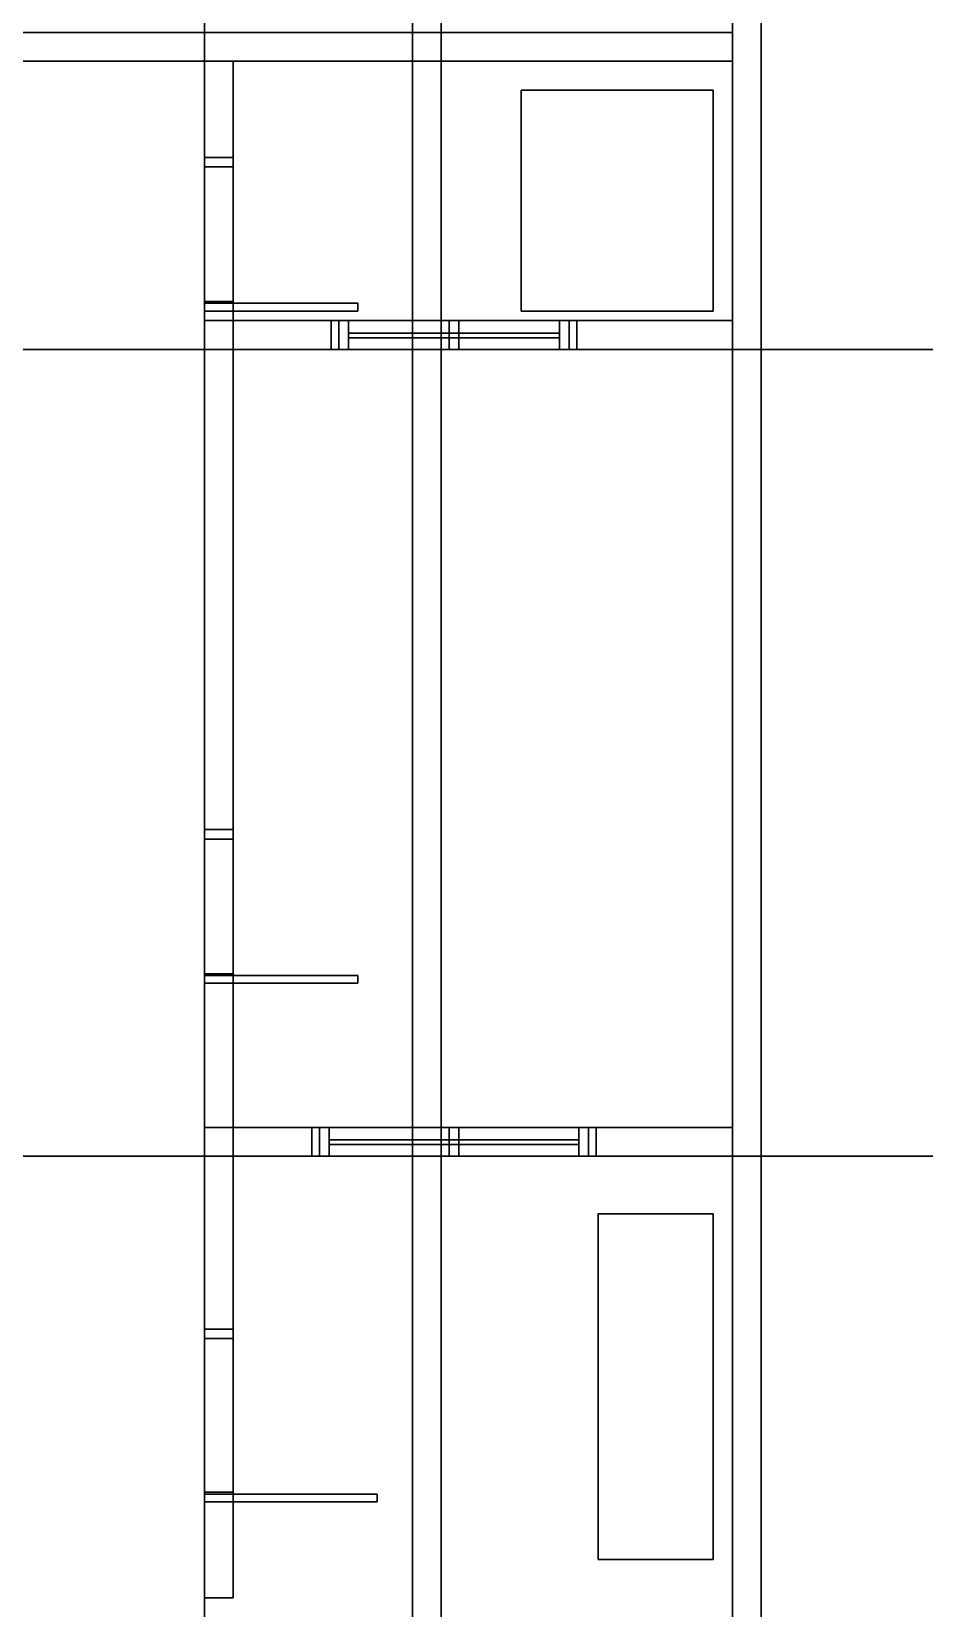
# Model space of a CAD drawing. Header units: metres. Extents: x 0 to 20, y 0 to 50.
# Drawn here: x 5.35 to 10, y 15.95 to 24.16 of the extents above; entities that cross this region are included whole.
import ezdxf

# ---------------------------------------------------------------- set-up
doc = ezdxf.new("R2010")
doc.units = ezdxf.units.M
doc.layers.add('MODELO_3D', color=7, linetype='Continuous')

msp = doc.modelspace()

# ---------------------------------------------------------------- linework, layer by layer
at = {"layer": 'MODELO_3D'}
for points in [[(0, 50, -0.25), (20, 50, -0.25), (20, 0, -0.25), (0, 0, -0.25)], [(20, 50, -0.05), (0, 50, -0.05), (0, 0, -0.05), (20, 0, -0.05)], [(2, 42, -0.15), (18, 42, -0.15), (18, 12, -0.15), (2, 12, -0.15)], [(18, 42), (2, 42), (2, 12), (18, 12)], [(2, 37, 4), (18, 37, 4), (18, 12, 4), (2, 12, 4)], [(18, 37, 4.2), (2, 37, 4.2), (2, 12, 4.2), (18, 12, 4.2)], [(7.333333, 12), (7.333333, 12, 4), (7.333333, 36, 4), (7.333333, 36)], [(7.333333, 36), (7.483333, 36), (7.483333, 12), (7.333333, 12)], [(7.483333, 36, 4), (7.333333, 36, 4), (7.333333, 12, 4), (7.483333, 12, 4)], [(7.483333, 36), (7.483333, 36, 4), (7.483333, 12, 4), (7.483333, 12)], [(2, 30.299999, 7.05), (6.25, 30.299999, 7.05), (6.25, 22.5, 7.05), (2, 22.5, 7.05)], [(6.25, 30.299999, 7.2), (2, 30.299999, 7.2), (2, 22.5, 7.2), (6.25, 22.5, 7.2)], [(6.25, 30.299999, 7.05), (6.25, 30.299999, 7.2), (6.25, 22.5, 7.2), (6.25, 22.5, 7.05)], [(6.25, 22.5, 7.05), (6.25, 22.5, 7.2), (6.25, 30.299999, 7.2), (6.25, 30.299999, 7.05)], [(6.25, 30.299999, 7.05), (9, 30.299999, 7.05), (9, 22.5, 7.05), (6.25, 22.5, 7.05)], [(9, 30.299999, 7.2), (6.25, 30.299999, 7.2), (6.25, 22.5, 7.2), (9, 22.5, 7.2)], [(9, 30.299999, 7.05), (9, 30.299999, 7.2), (9, 22.5, 7.2), (9, 22.5, 7.05)], [(9, 22.5, 7.05), (9, 22.5, 7.2), (9, 30.299999, 7.2), (9, 30.299999, 7.05)], [(9, 30.299999, 7.05), (11, 30.299999, 7.05), (11, 22.5, 7.05), (9, 22.5, 7.05)], [(11, 30.299999, 7.2), (9, 30.299999, 7.2), (9, 22.5, 7.2), (11, 22.5, 7.2)], [(9, 13.900001, 4.2), (9, 13.900001, 7.05), (9, 25, 7.05), (9, 25, 4.2)], [(9, 25, 4.2), (9.15, 25, 4.2), (9.15, 13.900001, 4.2), (9, 13.900001, 4.2)], [(9.15, 25, 7.05), (9, 25, 7.05), (9, 13.900001, 7.05), (9.15, 13.900001, 7.05)], [(9.15, 25, 4.2), (9.15, 25, 7.05), (9.15, 13.900001, 7.05), (9.15, 13.900001, 4.2)], [(2, 24.150002, 4.2), (2, 24.150002, 7.05), (9, 24.150002, 7.05), (9, 24.150002, 4.2)], [(2, 24.150002, 4.2), (9, 24.150002, 4.2), (9, 24, 4.2), (2, 24, 4.2)], [(9, 24.150002, 7.05), (2, 24.150002, 7.05), (2, 24, 7.05), (9, 24, 7.05)], [(9, 24.150002, 4.2), (9, 24.150002, 7.05), (9, 24, 7.05), (9, 24, 4.2)], [(9, 24, 4.2), (9, 24, 7.05), (2, 24, 7.05), (2, 24, 4.2)], [(6.25, 23.5, 4.2), (6.25, 23.5, 7.05), (6.25, 24, 7.05), (6.25, 24, 4.2)], [(6.25, 24, 4.2), (6.25, 24, 7.05), (6.4, 24, 7.05), (6.4, 24, 4.2)], [(6.25, 24, 4.2), (6.4, 24, 4.2), (6.4, 23.5, 4.2), (6.25, 23.5, 4.2)], [(6.4, 24, 7.05), (6.25, 24, 7.05), (6.25, 23.5, 7.05), (6.4, 23.5, 7.05)], [(6.4, 24, 4.2), (6.4, 24, 7.05), (6.4, 23.5, 7.05), (6.4, 23.5, 4.2)], [(7.9, 22.699999, 4.2), (7.9, 22.699999, 4.26), (7.9, 23.85, 4.26), (7.9, 23.85, 4.2)], [(7.9, 23.85, 4.2), (7.9, 23.85, 4.26), (8.9, 23.85, 4.26), (8.9, 23.85, 4.2)], [(7.9, 23.85, 4.2), (8.9, 23.85, 4.2), (8.9, 22.699999, 4.2), (7.9, 22.699999, 4.2)], [(8.9, 23.85, 4.26), (7.9, 23.85, 4.26), (7.9, 22.699999, 4.26), (8.9, 22.699999, 4.26)], [(8.9, 23.85, 4.2), (8.9, 23.85, 4.26), (8.9, 22.699999, 4.26), (8.9, 22.699999, 4.2)], [(6.25, 22.700001, 6.3), (6.25, 22.700001, 7.05), (6.25, 23.5, 7.05), (6.25, 23.5, 6.3)], [(6.25, 23.5, 6.3), (6.25, 23.5, 7.05), (6.4, 23.5, 7.05), (6.4, 23.5, 6.3)], [(6.25, 23.5, 6.3), (6.4, 23.5, 6.3), (6.4, 22.700001, 6.3), (6.25, 22.700001, 6.3)], [(6.4, 23.5, 7.05), (6.25, 23.5, 7.05), (6.25, 22.700001, 7.05), (6.4, 22.700001, 7.05)], [(6.25, 23.450001, 4.2), (6.25, 23.450001, 6.3), (6.25, 23.5, 6.3), (6.25, 23.5, 4.2)], [(6.25, 23.5, 4.2), (6.25, 23.5, 6.3), (6.4, 23.5, 6.3), (6.4, 23.5, 4.2)], [(6.25, 23.5, 4.2), (6.4, 23.5, 4.2), (6.4, 23.450001, 4.2), (6.25, 23.450001, 4.2)], [(6.4, 23.5, 6.3), (6.25, 23.5, 6.3), (6.25, 23.450001, 6.3), (6.4, 23.450001, 6.3)], [(6.25, 22.700001, 4.2), (6.25, 22.700001, 4.25), (6.25, 23.5, 4.25), (6.25, 23.5, 4.2)], [(6.25, 23.5, 4.2), (6.25, 23.5, 4.25), (6.4, 23.5, 4.25), (6.4, 23.5, 4.2)], [(6.25, 23.5, 4.2), (6.4, 23.5, 4.2), (6.4, 22.700001, 4.2), (6.25, 22.700001, 4.2)], [(6.4, 23.5, 4.25), (6.25, 23.5, 4.25), (6.25, 22.700001, 4.25), (6.4, 22.700001, 4.25)], [(6.25, 22.700001, 6.25), (6.25, 22.700001, 6.3), (6.25, 23.5, 6.3), (6.25, 23.5, 6.25)], [(6.25, 23.5, 6.25), (6.25, 23.5, 6.3), (6.4, 23.5, 6.3), (6.4, 23.5, 6.25)], [(6.25, 23.5, 6.25), (6.4, 23.5, 6.25), (6.4, 22.700001, 6.25), (6.25, 22.700001, 6.25)], [(6.4, 23.5, 6.3), (6.25, 23.5, 6.3), (6.25, 22.700001, 6.3), (6.4, 22.700001, 6.3)], [(6.4, 23.5, 4.2), (6.4, 23.5, 7.05), (6.25, 23.5, 7.05), (6.25, 23.5, 4.2)], [(6.4, 23.5, 6.3), (6.4, 23.5, 7.05), (6.4, 22.700001, 7.05), (6.4, 22.700001, 6.3)], [(6.4, 23.5, 4.2), (6.4, 23.5, 6.3), (6.4, 23.450001, 6.3), (6.4, 23.450001, 4.2)], [(6.4, 23.5, 4.2), (6.4, 23.5, 4.25), (6.4, 22.700001, 4.25), (6.4, 22.700001, 4.2)], [(6.4, 23.5, 6.25), (6.4, 23.5, 6.3), (6.4, 22.700001, 6.3), (6.4, 22.700001, 6.25)], [(6.4, 23.450001, 4.2), (6.4, 23.450001, 6.3), (6.25, 23.450001, 6.3), (6.25, 23.450001, 4.2)], [(6.25, 22.700001, 4.2), (6.25, 22.700001, 6.3), (6.25, 22.75, 6.3), (6.25, 22.75, 4.2)], [(6.25, 22.75, 4.2), (6.25, 22.75, 6.3), (6.4, 22.75, 6.3), (6.4, 22.75, 4.2)], [(6.25, 22.75, 4.2), (6.4, 22.75, 4.2), (6.4, 22.700001, 4.2), (6.25, 22.700001, 4.2)], [(6.4, 22.75, 6.3), (6.25, 22.75, 6.3), (6.25, 22.700001, 6.3), (6.4, 22.700001, 6.3)], [(6.4, 22.75, 4.2), (6.4, 22.75, 6.3), (6.4, 22.700001, 6.3), (6.4, 22.700001, 4.2)], [(6.25, 22.699999, 4.2), (6.25, 22.699999, 6.26), (6.25, 22.74, 6.26), (6.25, 22.74, 4.2)], [(6.25, 22.74, 4.2), (6.25, 22.74, 6.26), (7.05, 22.74, 6.26), (7.05, 22.74, 4.2)], [(6.25, 22.74, 4.2), (7.05, 22.74, 4.2), (7.05, 22.699999, 4.2), (6.25, 22.699999, 4.2)], [(7.05, 22.74, 6.26), (6.25, 22.74, 6.26), (6.25, 22.699999, 6.26), (7.05, 22.699999, 6.26)], [(6.25, 20, 4.2), (6.25, 20, 7.05), (6.25, 22.700001, 7.05), (6.25, 22.700001, 4.2)], [(6.25, 22.700001, 4.2), (6.25, 22.700001, 7.05), (6.4, 22.700001, 7.05), (6.4, 22.700001, 4.2)], [(6.25, 22.700001, 4.2), (6.4, 22.700001, 4.2), (6.4, 20, 4.2), (6.25, 20, 4.2)], [(6.4, 22.700001, 7.05), (6.25, 22.700001, 7.05), (6.25, 20, 7.05), (6.4, 20, 7.05)], [(6.4, 22.700001, 6.3), (6.4, 22.700001, 7.05), (6.25, 22.700001, 7.05), (6.25, 22.700001, 6.3)], [(6.4, 22.700001, 4.2), (6.4, 22.700001, 6.3), (6.25, 22.700001, 6.3), (6.25, 22.700001, 4.2)], [(6.4, 22.700001, 4.2), (6.4, 22.700001, 4.25), (6.25, 22.700001, 4.25), (6.25, 22.700001, 4.2)], [(6.4, 22.700001, 6.25), (6.4, 22.700001, 6.3), (6.25, 22.700001, 6.3), (6.25, 22.700001, 6.25)], [(7.05, 22.699999, 4.2), (7.05, 22.699999, 6.26), (6.25, 22.699999, 6.26), (6.25, 22.699999, 4.2)], [(6.4, 22.700001, 4.2), (6.4, 22.700001, 7.05), (6.4, 20, 7.05), (6.4, 20, 4.2)], [(7.05, 22.74, 4.2), (7.05, 22.74, 6.26), (7.05, 22.699999, 6.26), (7.05, 22.699999, 4.2)], [(8.9, 22.699999, 4.2), (8.9, 22.699999, 4.26), (7.9, 22.699999, 4.26), (7.9, 22.699999, 4.2)], [(6.25, 22.5, 4.2), (6.25, 22.5, 7.05), (6.25, 22.650002, 7.05), (6.25, 22.650002, 4.2)], [(6.25, 22.650002, 4.2), (6.25, 22.650002, 7.05), (6.95, 22.650002, 7.05), (6.95, 22.650002, 4.2)], [(6.25, 22.650002, 4.2), (6.95, 22.650002, 4.2), (6.95, 22.5, 4.2), (6.25, 22.5, 4.2)], [(6.95, 22.650002, 7.05), (6.25, 22.650002, 7.05), (6.25, 22.5, 7.05), (6.95, 22.5, 7.05)], [(6.91, 22.5, 5.665), (6.91, 22.5, 5.7), (6.91, 22.650002, 5.7), (6.91, 22.650002, 5.665)], [(6.91, 22.650002, 5.665), (6.91, 22.650002, 5.7), (8.190001, 22.650002, 5.7), (8.190001, 22.650002, 5.665)], [(6.91, 22.650002, 5.665), (8.190001, 22.650002, 5.665), (8.190001, 22.5, 5.665), (6.91, 22.5, 5.665)], [(8.190001, 22.650002, 5.7), (6.91, 22.650002, 5.7), (6.91, 22.5, 5.7), (8.190001, 22.5, 5.7)], [(6.95, 22.650002, 4.2), (6.95, 22.650002, 7.05), (6.95, 22.5, 7.05), (6.95, 22.5, 4.2)], [(6.95, 22.5, 4.2), (6.95, 22.5, 5.7), (6.95, 22.650002, 5.7), (6.95, 22.650002, 4.2)], [(6.95, 22.650002, 4.2), (6.95, 22.650002, 5.7), (8.150001, 22.650002, 5.7), (8.150001, 22.650002, 4.2)], [(6.95, 22.650002, 4.2), (8.150001, 22.650002, 4.2), (8.150001, 22.5, 4.2), (6.95, 22.5, 4.2)], [(8.150001, 22.650002, 5.7), (6.95, 22.650002, 5.7), (6.95, 22.5, 5.7), (8.150001, 22.5, 5.7)], [(6.95, 22.5, 6.5), (6.95, 22.5, 7.05), (6.95, 22.650002, 7.05), (6.95, 22.650002, 6.5)], [(6.95, 22.650002, 6.5), (6.95, 22.650002, 7.05), (8.150001, 22.650002, 7.05), (8.150001, 22.650002, 6.5)], [(6.95, 22.650002, 6.5), (8.150001, 22.650002, 6.5), (8.150001, 22.5, 6.5), (6.95, 22.5, 6.5)], [(8.150001, 22.650002, 7.05), (6.95, 22.650002, 7.05), (6.95, 22.5, 7.05), (8.150001, 22.5, 7.05)], [(6.95, 22.5, 5.7), (6.95, 22.5, 6.5), (6.95, 22.650002, 6.5), (6.95, 22.650002, 5.7)], [(6.95, 22.650002, 5.7), (6.95, 22.650002, 6.5), (7, 22.650002, 6.5), (7, 22.650002, 5.7)], [(6.95, 22.650002, 5.7), (7, 22.650002, 5.7), (7, 22.5, 5.7), (6.95, 22.5, 5.7)], [(7, 22.650002, 6.5), (6.95, 22.650002, 6.5), (6.95, 22.5, 6.5), (7, 22.5, 6.5)], [(6.95, 22.5, 5.7), (6.95, 22.5, 5.75), (6.95, 22.650002, 5.75), (6.95, 22.650002, 5.7)], [(6.95, 22.650002, 5.7), (6.95, 22.650002, 5.75), (8.150001, 22.650002, 5.75), (8.150001, 22.650002, 5.7)], [(6.95, 22.650002, 5.7), (8.150001, 22.650002, 5.7), (8.150001, 22.5, 5.7), (6.95, 22.5, 5.7)], [(8.150001, 22.650002, 5.75), (6.95, 22.650002, 5.75), (6.95, 22.5, 5.75), (8.150001, 22.5, 5.75)], [(6.95, 22.5, 6.45), (6.95, 22.5, 6.5), (6.95, 22.650002, 6.5), (6.95, 22.650002, 6.45)], [(6.95, 22.650002, 6.45), (6.95, 22.650002, 6.5), (8.150001, 22.650002, 6.5), (8.150001, 22.650002, 6.45)], [(6.95, 22.650002, 6.45), (8.150001, 22.650002, 6.45), (8.150001, 22.5, 6.45), (6.95, 22.5, 6.45)], [(8.150001, 22.650002, 6.5), (6.95, 22.650002, 6.5), (6.95, 22.5, 6.5), (8.150001, 22.5, 6.5)], [(7, 22.650002, 5.7), (7, 22.650002, 6.5), (7, 22.5, 6.5), (7, 22.5, 5.7)], [(7, 22.559999, 5.75), (7, 22.559999, 6.45), (7, 22.585001, 6.45), (7, 22.585001, 5.75)], [(7, 22.585001, 5.75), (7, 22.585001, 6.45), (8.1, 22.585001, 6.45), (8.1, 22.585001, 5.75)], [(7, 22.585001, 5.75), (8.1, 22.585001, 5.75), (8.1, 22.559999, 5.75), (7, 22.559999, 5.75)], [(8.1, 22.585001, 6.45), (7, 22.585001, 6.45), (7, 22.559999, 6.45), (8.1, 22.559999, 6.45)], [(7.525, 22.5, 5.7), (7.525, 22.5, 6.5), (7.525, 22.650002, 6.5), (7.525, 22.650002, 5.7)], [(7.525, 22.650002, 5.7), (7.525, 22.650002, 6.5), (7.575, 22.650002, 6.5), (7.575, 22.650002, 5.7)], [(7.525, 22.650002, 5.7), (7.575, 22.650002, 5.7), (7.575, 22.5, 5.7), (7.525, 22.5, 5.7)], [(7.575, 22.650002, 6.5), (7.525, 22.650002, 6.5), (7.525, 22.5, 6.5), (7.575, 22.5, 6.5)], [(7.575, 22.650002, 5.7), (7.575, 22.650002, 6.5), (7.575, 22.5, 6.5), (7.575, 22.5, 5.7)], [(8.1, 22.5, 5.7), (8.1, 22.5, 6.5), (8.1, 22.650002, 6.5), (8.1, 22.650002, 5.7)], [(8.1, 22.650002, 5.7), (8.1, 22.650002, 6.5), (8.15, 22.650002, 6.5), (8.15, 22.650002, 5.7)], [(8.1, 22.650002, 5.7), (8.15, 22.650002, 5.7), (8.15, 22.5, 5.7), (8.1, 22.5, 5.7)], [(8.15, 22.650002, 6.5), (8.1, 22.650002, 6.5), (8.1, 22.5, 6.5), (8.15, 22.5, 6.5)], [(8.1, 22.585001, 5.75), (8.1, 22.585001, 6.45), (8.1, 22.559999, 6.45), (8.1, 22.559999, 5.75)], [(8.15, 22.650002, 5.7), (8.15, 22.650002, 6.5), (8.15, 22.5, 6.5), (8.15, 22.5, 5.7)], [(8.15, 22.5, 4.2), (8.15, 22.5, 7.05), (8.15, 22.650002, 7.05), (8.15, 22.650002, 4.2)], [(8.15, 22.650002, 4.2), (8.15, 22.650002, 7.05), (9, 22.650002, 7.05), (9, 22.650002, 4.2)], [(8.15, 22.650002, 4.2), (9, 22.650002, 4.2), (9, 22.5, 4.2), (8.15, 22.5, 4.2)], [(9, 22.650002, 7.05), (8.15, 22.650002, 7.05), (8.15, 22.5, 7.05), (9, 22.5, 7.05)], [(8.150001, 22.650002, 4.2), (8.150001, 22.650002, 5.7), (8.150001, 22.5, 5.7), (8.150001, 22.5, 4.2)], [(8.150001, 22.650002, 6.5), (8.150001, 22.650002, 7.05), (8.150001, 22.5, 7.05), (8.150001, 22.5, 6.5)], [(8.150001, 22.650002, 5.7), (8.150001, 22.650002, 5.75), (8.150001, 22.5, 5.75), (8.150001, 22.5, 5.7)], [(8.150001, 22.650002, 6.45), (8.150001, 22.650002, 6.5), (8.150001, 22.5, 6.5), (8.150001, 22.5, 6.45)], [(8.190001, 22.650002, 5.665), (8.190001, 22.650002, 5.7), (8.190001, 22.5, 5.7), (8.190001, 22.5, 5.665)], [(9, 22.650002, 4.2), (9, 22.650002, 7.05), (9, 22.5, 7.05), (9, 22.5, 4.2)], [(2, 22.5, 7.05), (2, 22.5, 7.2), (6.25, 22.5, 7.2), (6.25, 22.5, 7.05)], [(2, 22.5, 7.05), (6.25, 22.5, 7.05), (6.25, 18.299999, 7.05), (2, 18.299999, 7.05)], [(6.25, 22.5, 7.2), (2, 22.5, 7.2), (2, 18.299999, 7.2), (6.25, 18.299999, 7.2)], [(6.25, 22.5, 7.05), (6.25, 22.5, 7.2), (2, 22.5, 7.2), (2, 22.5, 7.05)], [(6.95, 22.5, 4.2), (6.95, 22.5, 7.05), (6.25, 22.5, 7.05), (6.25, 22.5, 4.2)], [(6.25, 18.299999, 4.2), (6.25, 18.299999, 4.225), (6.25, 22.5, 4.225), (6.25, 22.5, 4.2)], [(6.25, 22.5, 4.2), (6.25, 22.5, 4.225), (9, 22.5, 4.225), (9, 22.5, 4.2)], [(6.25, 22.5, 4.2), (9, 22.5, 4.2), (9, 18.299999, 4.2), (6.25, 18.299999, 4.2)], [(9, 22.5, 4.225), (6.25, 22.5, 4.225), (6.25, 18.299999, 4.225), (9, 18.299999, 4.225)], [(6.25, 22.5, 7.05), (6.25, 22.5, 7.2), (6.25, 18.299999, 7.2), (6.25, 18.299999, 7.05)], [(9, 22.5, 7.05), (9, 22.5, 7.2), (6.25, 22.5, 7.2), (6.25, 22.5, 7.05)], [(8.190001, 22.5, 5.665), (8.190001, 22.5, 5.7), (6.91, 22.5, 5.7), (6.91, 22.5, 5.665)], [(8.150001, 22.5, 4.2), (8.150001, 22.5, 5.7), (6.95, 22.5, 5.7), (6.95, 22.5, 4.2)], [(8.150001, 22.5, 6.5), (8.150001, 22.5, 7.05), (6.95, 22.5, 7.05), (6.95, 22.5, 6.5)], [(7, 22.5, 5.7), (7, 22.5, 6.5), (6.95, 22.5, 6.5), (6.95, 22.5, 5.7)], [(8.150001, 22.5, 5.7), (8.150001, 22.5, 5.75), (6.95, 22.5, 5.75), (6.95, 22.5, 5.7)], [(8.150001, 22.5, 6.45), (8.150001, 22.5, 6.5), (6.95, 22.5, 6.5), (6.95, 22.5, 6.45)], [(8.1, 22.559999, 5.75), (8.1, 22.559999, 6.45), (7, 22.559999, 6.45), (7, 22.559999, 5.75)], [(7.575, 22.5, 5.7), (7.575, 22.5, 6.5), (7.525, 22.5, 6.5), (7.525, 22.5, 5.7)], [(8.15, 22.5, 5.7), (8.15, 22.5, 6.5), (8.1, 22.5, 6.5), (8.1, 22.5, 5.7)], [(9, 22.5, 4.2), (9, 22.5, 7.05), (8.15, 22.5, 7.05), (8.15, 22.5, 4.2)], [(9, 22.5, 4.2), (9, 22.5, 4.225), (9, 18.299999, 4.225), (9, 18.299999, 4.2)], [(9, 18.299999, 7.05), (9, 18.299999, 7.2), (9, 22.5, 7.2), (9, 22.5, 7.05)], [(9, 22.5, 7.05), (9, 22.5, 7.2), (11, 22.5, 7.2), (11, 22.5, 7.05)], [(9, 22.5, 7.05), (11, 22.5, 7.05), (11, 18.299999, 7.05), (9, 18.299999, 7.05)], [(11, 22.5, 7.2), (9, 22.5, 7.2), (9, 18.299999, 7.2), (11, 18.299999, 7.2)], [(11, 22.5, 7.05), (11, 22.5, 7.2), (9, 22.5, 7.2), (9, 22.5, 7.05)], [(6.25, 19.200001, 6.3), (6.25, 19.200001, 7.05), (6.25, 20, 7.05), (6.25, 20, 6.3)], [(6.25, 20, 6.3), (6.25, 20, 7.05), (6.4, 20, 7.05), (6.4, 20, 6.3)], [(6.25, 20, 6.3), (6.4, 20, 6.3), (6.4, 19.200001, 6.3), (6.25, 19.200001, 6.3)], [(6.4, 20, 7.05), (6.25, 20, 7.05), (6.25, 19.200001, 7.05), (6.4, 19.200001, 7.05)], [(6.25, 19.950001, 4.2), (6.25, 19.950001, 6.3), (6.25, 20, 6.3), (6.25, 20, 4.2)], [(6.25, 20, 4.2), (6.25, 20, 6.3), (6.4, 20, 6.3), (6.4, 20, 4.2)], [(6.25, 20, 4.2), (6.4, 20, 4.2), (6.4, 19.950001, 4.2), (6.25, 19.950001, 4.2)], [(6.4, 20, 6.3), (6.25, 20, 6.3), (6.25, 19.950001, 6.3), (6.4, 19.950001, 6.3)], [(6.25, 19.200001, 4.2), (6.25, 19.200001, 4.25), (6.25, 20, 4.25), (6.25, 20, 4.2)], [(6.25, 20, 4.2), (6.25, 20, 4.25), (6.4, 20, 4.25), (6.4, 20, 4.2)], [(6.25, 20, 4.2), (6.4, 20, 4.2), (6.4, 19.200001, 4.2), (6.25, 19.200001, 4.2)], [(6.4, 20, 4.25), (6.25, 20, 4.25), (6.25, 19.200001, 4.25), (6.4, 19.200001, 4.25)], [(6.25, 19.200001, 6.25), (6.25, 19.200001, 6.3), (6.25, 20, 6.3), (6.25, 20, 6.25)], [(6.25, 20, 6.25), (6.25, 20, 6.3), (6.4, 20, 6.3), (6.4, 20, 6.25)], [(6.25, 20, 6.25), (6.4, 20, 6.25), (6.4, 19.200001, 6.25), (6.25, 19.200001, 6.25)], [(6.4, 20, 6.3), (6.25, 20, 6.3), (6.25, 19.200001, 6.3), (6.4, 19.200001, 6.3)], [(6.4, 20, 4.2), (6.4, 20, 7.05), (6.25, 20, 7.05), (6.25, 20, 4.2)], [(6.4, 19.950001, 4.2), (6.4, 19.950001, 6.3), (6.25, 19.950001, 6.3), (6.25, 19.950001, 4.2)], [(6.4, 20, 6.3), (6.4, 20, 7.05), (6.4, 19.200001, 7.05), (6.4, 19.200001, 6.3)], [(6.4, 20, 4.2), (6.4, 20, 6.3), (6.4, 19.950001, 6.3), (6.4, 19.950001, 4.2)], [(6.4, 20, 4.2), (6.4, 20, 4.25), (6.4, 19.200001, 4.25), (6.4, 19.200001, 4.2)], [(6.4, 20, 6.25), (6.4, 20, 6.3), (6.4, 19.200001, 6.3), (6.4, 19.200001, 6.25)], [(6.25, 19.200001, 4.2), (6.25, 19.200001, 6.3), (6.25, 19.25, 6.3), (6.25, 19.25, 4.2)], [(6.25, 19.25, 4.2), (6.25, 19.25, 6.3), (6.4, 19.25, 6.3), (6.4, 19.25, 4.2)], [(6.25, 19.25, 4.2), (6.4, 19.25, 4.2), (6.4, 19.200001, 4.2), (6.25, 19.200001, 4.2)], [(6.4, 19.25, 6.3), (6.25, 19.25, 6.3), (6.25, 19.200001, 6.3), (6.4, 19.200001, 6.3)], [(6.25, 19.199999, 4.2), (6.25, 19.199999, 6.26), (6.25, 19.24, 6.26), (6.25, 19.24, 4.2)], [(6.25, 19.24, 4.2), (6.25, 19.24, 6.26), (7.05, 19.24, 6.26), (7.05, 19.24, 4.2)], [(6.25, 19.24, 4.2), (7.05, 19.24, 4.2), (7.05, 19.199999, 4.2), (6.25, 19.199999, 4.2)], [(7.05, 19.24, 6.26), (6.25, 19.24, 6.26), (6.25, 19.199999, 6.26), (7.05, 19.199999, 6.26)], [(6.4, 19.25, 4.2), (6.4, 19.25, 6.3), (6.4, 19.200001, 6.3), (6.4, 19.200001, 4.2)], [(7.05, 19.24, 4.2), (7.05, 19.24, 6.26), (7.05, 19.199999, 6.26), (7.05, 19.199999, 4.2)], [(6.4, 19.200001, 6.3), (6.4, 19.200001, 7.05), (6.25, 19.200001, 7.05), (6.25, 19.200001, 6.3)], [(6.4, 19.200001, 4.2), (6.4, 19.200001, 6.3), (6.25, 19.200001, 6.3), (6.25, 19.200001, 4.2)], [(6.4, 19.200001, 4.2), (6.4, 19.200001, 4.25), (6.25, 19.200001, 4.25), (6.25, 19.200001, 4.2)], [(6.4, 19.200001, 6.25), (6.4, 19.200001, 6.3), (6.25, 19.200001, 6.3), (6.25, 19.200001, 6.25)], [(6.25, 17.4, 4.2), (6.25, 17.4, 7.05), (6.25, 19.199999, 7.05), (6.25, 19.199999, 4.2)], [(6.25, 19.199999, 4.2), (6.25, 19.199999, 7.05), (6.4, 19.199999, 7.05), (6.4, 19.199999, 4.2)], [(6.25, 19.199999, 4.2), (6.4, 19.199999, 4.2), (6.4, 17.4, 4.2), (6.25, 17.4, 4.2)], [(6.4, 19.199999, 7.05), (6.25, 19.199999, 7.05), (6.25, 17.4, 7.05), (6.4, 17.4, 7.05)], [(7.05, 19.199999, 4.2), (7.05, 19.199999, 6.26), (6.25, 19.199999, 6.26), (6.25, 19.199999, 4.2)], [(6.4, 19.199999, 4.2), (6.4, 19.199999, 7.05), (6.4, 17.4, 7.05), (6.4, 17.4, 4.2)], [(6.25, 18.299999, 4.2), (6.25, 18.299999, 7.05), (6.25, 18.450001, 7.05), (6.25, 18.450001, 4.2)], [(6.25, 18.450001, 4.2), (6.25, 18.450001, 7.05), (6.85, 18.450001, 7.05), (6.85, 18.450001, 4.2)], [(6.25, 18.450001, 4.2), (6.85, 18.450001, 4.2), (6.85, 18.299999, 4.2), (6.25, 18.299999, 4.2)], [(6.85, 18.450001, 7.05), (6.25, 18.450001, 7.05), (6.25, 18.299999, 7.05), (6.85, 18.299999, 7.05)], [(6.81, 18.299999, 5.265), (6.81, 18.299999, 5.3), (6.81, 18.450001, 5.3), (6.81, 18.450001, 5.265)], [(6.81, 18.450001, 5.265), (6.81, 18.450001, 5.3), (8.29, 18.450001, 5.3), (8.29, 18.450001, 5.265)], [(6.81, 18.450001, 5.265), (8.29, 18.450001, 5.265), (8.29, 18.299999, 5.265), (6.81, 18.299999, 5.265)], [(8.29, 18.450001, 5.3), (6.81, 18.450001, 5.3), (6.81, 18.299999, 5.3), (8.29, 18.299999, 5.3)], [(6.85, 18.450001, 4.2), (6.85, 18.450001, 7.05), (6.85, 18.299999, 7.05), (6.85, 18.299999, 4.2)], [(6.85, 18.299999, 4.2), (6.85, 18.299999, 5.3), (6.85, 18.450001, 5.3), (6.85, 18.450001, 4.2)], [(6.85, 18.450001, 4.2), (6.85, 18.450001, 5.3), (8.25, 18.450001, 5.3), (8.25, 18.450001, 4.2)], [(6.85, 18.450001, 4.2), (8.25, 18.450001, 4.2), (8.25, 18.299999, 4.2), (6.85, 18.299999, 4.2)], [(8.25, 18.450001, 5.3), (6.85, 18.450001, 5.3), (6.85, 18.299999, 5.3), (8.25, 18.299999, 5.3)], [(6.85, 18.299999, 6.7), (6.85, 18.299999, 7.05), (6.85, 18.450001, 7.05), (6.85, 18.450001, 6.7)], [(6.85, 18.450001, 6.7), (6.85, 18.450001, 7.05), (8.25, 18.450001, 7.05), (8.25, 18.450001, 6.7)], [(6.85, 18.450001, 6.7), (8.25, 18.450001, 6.7), (8.25, 18.299999, 6.7), (6.85, 18.299999, 6.7)], [(8.25, 18.450001, 7.05), (6.85, 18.450001, 7.05), (6.85, 18.299999, 7.05), (8.25, 18.299999, 7.05)], [(6.85, 18.299999, 5.3), (6.85, 18.299999, 6.7), (6.85, 18.450001, 6.7), (6.85, 18.450001, 5.3)], [(6.85, 18.450001, 5.3), (6.85, 18.450001, 6.7), (6.9, 18.450001, 6.7), (6.9, 18.450001, 5.3)], [(6.85, 18.450001, 5.3), (6.9, 18.450001, 5.3), (6.9, 18.299999, 5.3), (6.85, 18.299999, 5.3)], [(6.9, 18.450001, 6.7), (6.85, 18.450001, 6.7), (6.85, 18.299999, 6.7), (6.9, 18.299999, 6.7)], [(6.85, 18.299999, 5.3), (6.85, 18.299999, 5.35), (6.85, 18.450001, 5.35), (6.85, 18.450001, 5.3)], [(6.85, 18.450001, 5.3), (6.85, 18.450001, 5.35), (8.25, 18.450001, 5.35), (8.25, 18.450001, 5.3)], [(6.85, 18.450001, 5.3), (8.25, 18.450001, 5.3), (8.25, 18.299999, 5.3), (6.85, 18.299999, 5.3)], [(8.25, 18.450001, 5.35), (6.85, 18.450001, 5.35), (6.85, 18.299999, 5.35), (8.25, 18.299999, 5.35)], [(6.85, 18.299999, 6.65), (6.85, 18.299999, 6.7), (6.85, 18.450001, 6.7), (6.85, 18.450001, 6.65)], [(6.85, 18.450001, 6.65), (6.85, 18.450001, 6.7), (8.25, 18.450001, 6.7), (8.25, 18.450001, 6.65)], [(6.85, 18.450001, 6.65), (8.25, 18.450001, 6.65), (8.25, 18.299999, 6.65), (6.85, 18.299999, 6.65)], [(8.25, 18.450001, 6.7), (6.85, 18.450001, 6.7), (6.85, 18.299999, 6.7), (8.25, 18.299999, 6.7)], [(6.9, 18.450001, 5.3), (6.9, 18.450001, 6.7), (6.9, 18.299999, 6.7), (6.9, 18.299999, 5.3)], [(7.525, 18.299999, 5.3), (7.525, 18.299999, 6.7), (7.525, 18.450001, 6.7), (7.525, 18.450001, 5.3)], [(7.525, 18.450001, 5.3), (7.525, 18.450001, 6.7), (7.575, 18.450001, 6.7), (7.575, 18.450001, 5.3)], [(7.525, 18.450001, 5.3), (7.575, 18.450001, 5.3), (7.575, 18.299999, 5.3), (7.525, 18.299999, 5.3)], [(7.575, 18.450001, 6.7), (7.525, 18.450001, 6.7), (7.525, 18.299999, 6.7), (7.575, 18.299999, 6.7)], [(7.575, 18.450001, 5.3), (7.575, 18.450001, 6.7), (7.575, 18.299999, 6.7), (7.575, 18.299999, 5.3)], [(8.200001, 18.299999, 5.3), (8.200001, 18.299999, 6.7), (8.200001, 18.450001, 6.7), (8.200001, 18.450001, 5.3)], [(8.200001, 18.450001, 5.3), (8.200001, 18.450001, 6.7), (8.25, 18.450001, 6.7), (8.25, 18.450001, 5.3)], [(8.200001, 18.450001, 5.3), (8.25, 18.450001, 5.3), (8.25, 18.299999, 5.3), (8.200001, 18.299999, 5.3)], [(8.25, 18.450001, 6.7), (8.200001, 18.450001, 6.7), (8.200001, 18.299999, 6.7), (8.25, 18.299999, 6.7)], [(8.25, 18.450001, 4.2), (8.25, 18.450001, 5.3), (8.25, 18.299999, 5.3), (8.25, 18.299999, 4.2)], [(8.25, 18.450001, 6.7), (8.25, 18.450001, 7.05), (8.25, 18.299999, 7.05), (8.25, 18.299999, 6.7)], [(8.25, 18.450001, 5.3), (8.25, 18.450001, 6.7), (8.25, 18.299999, 6.7), (8.25, 18.299999, 5.3)], [(8.25, 18.450001, 5.3), (8.25, 18.450001, 5.35), (8.25, 18.299999, 5.35), (8.25, 18.299999, 5.3)], [(8.25, 18.450001, 6.65), (8.25, 18.450001, 6.7), (8.25, 18.299999, 6.7), (8.25, 18.299999, 6.65)], [(8.25, 18.299999, 4.2), (8.25, 18.299999, 7.05), (8.25, 18.450001, 7.05), (8.25, 18.450001, 4.2)], [(8.25, 18.450001, 4.2), (8.25, 18.450001, 7.05), (9, 18.450001, 7.05), (9, 18.450001, 4.2)], [(8.25, 18.450001, 4.2), (9, 18.450001, 4.2), (9, 18.299999, 4.2), (8.25, 18.299999, 4.2)], [(9, 18.450001, 7.05), (8.25, 18.450001, 7.05), (8.25, 18.299999, 7.05), (9, 18.299999, 7.05)], [(8.29, 18.450001, 5.265), (8.29, 18.450001, 5.3), (8.29, 18.299999, 5.3), (8.29, 18.299999, 5.265)], [(9, 18.450001, 4.2), (9, 18.450001, 7.05), (9, 18.299999, 7.05), (9, 18.299999, 4.2)], [(6.9, 18.359999, 5.35), (6.9, 18.359999, 6.65), (6.9, 18.385, 6.65), (6.9, 18.385, 5.35)], [(6.9, 18.385, 5.35), (6.9, 18.385, 6.65), (8.2, 18.385, 6.65), (8.2, 18.385, 5.35)], [(6.9, 18.385, 5.35), (8.2, 18.385, 5.35), (8.2, 18.359999, 5.35), (6.9, 18.359999, 5.35)], [(8.2, 18.385, 6.65), (6.9, 18.385, 6.65), (6.9, 18.359999, 6.65), (8.2, 18.359999, 6.65)], [(8.2, 18.359999, 5.35), (8.2, 18.359999, 6.65), (6.9, 18.359999, 6.65), (6.9, 18.359999, 5.35)], [(8.2, 18.385, 5.35), (8.2, 18.385, 6.65), (8.2, 18.359999, 6.65), (8.2, 18.359999, 5.35)], [(2, 18.299999, 7.05), (2, 18.299999, 7.2), (6.25, 18.299999, 7.2), (6.25, 18.299999, 7.05)], [(2, 18.299999, 7.05), (6.25, 18.299999, 7.05), (6.25, 12, 7.05), (2, 12, 7.05)], [(6.25, 18.299999, 7.2), (2, 18.299999, 7.2), (2, 12, 7.2), (6.25, 12, 7.2)], [(6.25, 18.299999, 7.05), (6.25, 18.299999, 7.2), (2, 18.299999, 7.2), (2, 18.299999, 7.05)], [(6.85, 18.299999, 4.2), (6.85, 18.299999, 7.05), (6.25, 18.299999, 7.05), (6.25, 18.299999, 4.2)], [(9, 18.299999, 4.2), (9, 18.299999, 4.225), (6.25, 18.299999, 4.225), (6.25, 18.299999, 4.2)], [(6.25, 18.299999, 7.05), (6.25, 18.299999, 7.2), (6.25, 12, 7.2), (6.25, 12, 7.05)], [(6.25, 12, 7.05), (6.25, 12, 7.2), (6.25, 18.299999, 7.2), (6.25, 18.299999, 7.05)], [(6.25, 18.299999, 7.05), (6.25, 18.299999, 7.2), (9, 18.299999, 7.2), (9, 18.299999, 7.05)], [(6.25, 18.299999, 7.05), (9, 18.299999, 7.05), (9, 12, 7.05), (6.25, 12, 7.05)], [(9, 18.299999, 7.2), (6.25, 18.299999, 7.2), (6.25, 12, 7.2), (9, 12, 7.2)], [(8.29, 18.299999, 5.265), (8.29, 18.299999, 5.3), (6.81, 18.299999, 5.3), (6.81, 18.299999, 5.265)], [(8.25, 18.299999, 4.2), (8.25, 18.299999, 5.3), (6.85, 18.299999, 5.3), (6.85, 18.299999, 4.2)], [(8.25, 18.299999, 6.7), (8.25, 18.299999, 7.05), (6.85, 18.299999, 7.05), (6.85, 18.299999, 6.7)], [(6.9, 18.299999, 5.3), (6.9, 18.299999, 6.7), (6.85, 18.299999, 6.7), (6.85, 18.299999, 5.3)], [(8.25, 18.299999, 5.3), (8.25, 18.299999, 5.35), (6.85, 18.299999, 5.35), (6.85, 18.299999, 5.3)], [(8.25, 18.299999, 6.65), (8.25, 18.299999, 6.7), (6.85, 18.299999, 6.7), (6.85, 18.299999, 6.65)], [(7.575, 18.299999, 5.3), (7.575, 18.299999, 6.7), (7.525, 18.299999, 6.7), (7.525, 18.299999, 5.3)], [(8.25, 18.299999, 5.3), (8.25, 18.299999, 6.7), (8.200001, 18.299999, 6.7), (8.200001, 18.299999, 5.3)], [(9, 18.299999, 4.2), (9, 18.299999, 7.05), (8.25, 18.299999, 7.05), (8.25, 18.299999, 4.2)], [(9, 18.299999, 7.05), (9, 18.299999, 7.2), (9, 12, 7.2), (9, 12, 7.05)], [(9, 12, 7.05), (9, 12, 7.2), (9, 18.299999, 7.2), (9, 18.299999, 7.05)], [(9, 18.299999, 7.05), (9, 18.299999, 7.2), (11, 18.299999, 7.2), (11, 18.299999, 7.05)], [(9, 18.299999, 7.05), (11, 18.299999, 7.05), (11, 12, 7.05), (9, 12, 7.05)], [(11, 18.299999, 7.2), (9, 18.299999, 7.2), (9, 12, 7.2), (11, 12, 7.2)], [(11, 18.299999, 7.05), (11, 18.299999, 7.2), (9, 18.299999, 7.2), (9, 18.299999, 7.05)], [(8.3, 16.200001, 4.2), (8.3, 16.200001, 5.1), (8.3, 18, 5.1), (8.3, 18, 4.2)], [(8.3, 18, 4.2), (8.3, 18, 5.1), (8.900001, 18, 5.1), (8.900001, 18, 4.2)], [(8.3, 18, 4.2), (8.900001, 18, 4.2), (8.900001, 16.200001, 4.2), (8.3, 16.200001, 4.2)], [(8.900001, 18, 5.1), (8.3, 18, 5.1), (8.3, 16.200001, 5.1), (8.900001, 16.200001, 5.1)], [(8.900001, 18, 4.2), (8.900001, 18, 5.1), (8.900001, 16.200001, 5.1), (8.900001, 16.200001, 4.2)], [(6.25, 16.5, 6.3), (6.25, 16.5, 7.05), (6.25, 17.400002, 7.05), (6.25, 17.400002, 6.3)], [(6.25, 17.400002, 6.3), (6.25, 17.400002, 7.05), (6.4, 17.400002, 7.05), (6.4, 17.400002, 6.3)], [(6.25, 17.400002, 6.3), (6.4, 17.400002, 6.3), (6.4, 16.5, 6.3), (6.25, 16.5, 6.3)], [(6.4, 17.400002, 7.05), (6.25, 17.400002, 7.05), (6.25, 16.5, 7.05), (6.4, 16.5, 7.05)], [(6.25, 16.5, 4.2), (6.25, 16.5, 4.25), (6.25, 17.400002, 4.25), (6.25, 17.400002, 4.2)], [(6.25, 17.400002, 4.2), (6.25, 17.400002, 4.25), (6.4, 17.400002, 4.25), (6.4, 17.400002, 4.2)], [(6.25, 17.400002, 4.2), (6.4, 17.400002, 4.2), (6.4, 16.5, 4.2), (6.25, 16.5, 4.2)], [(6.4, 17.400002, 4.25), (6.25, 17.400002, 4.25), (6.25, 16.5, 4.25), (6.4, 16.5, 4.25)], [(6.25, 16.5, 6.25), (6.25, 16.5, 6.3), (6.25, 17.400002, 6.3), (6.25, 17.400002, 6.25)], [(6.25, 17.400002, 6.25), (6.25, 17.400002, 6.3), (6.4, 17.400002, 6.3), (6.4, 17.400002, 6.25)], [(6.25, 17.400002, 6.25), (6.4, 17.400002, 6.25), (6.4, 16.5, 6.25), (6.25, 16.5, 6.25)], [(6.4, 17.400002, 6.3), (6.25, 17.400002, 6.3), (6.25, 16.5, 6.3), (6.4, 16.5, 6.3)], [(6.25, 17.35, 4.2), (6.25, 17.35, 6.3), (6.25, 17.4, 6.3), (6.25, 17.4, 4.2)], [(6.25, 17.4, 4.2), (6.25, 17.4, 6.3), (6.4, 17.4, 6.3), (6.4, 17.4, 4.2)], [(6.25, 17.4, 4.2), (6.4, 17.4, 4.2), (6.4, 17.35, 4.2), (6.25, 17.35, 4.2)], [(6.4, 17.4, 6.3), (6.25, 17.4, 6.3), (6.25, 17.35, 6.3), (6.4, 17.35, 6.3)], [(6.4, 17.4, 4.2), (6.4, 17.4, 7.05), (6.25, 17.4, 7.05), (6.25, 17.4, 4.2)], [(6.4, 17.35, 4.2), (6.4, 17.35, 6.3), (6.25, 17.35, 6.3), (6.25, 17.35, 4.2)], [(6.4, 17.400002, 6.3), (6.4, 17.400002, 7.05), (6.4, 16.5, 7.05), (6.4, 16.5, 6.3)], [(6.4, 17.400002, 4.2), (6.4, 17.400002, 4.25), (6.4, 16.5, 4.25), (6.4, 16.5, 4.2)], [(6.4, 17.400002, 6.25), (6.4, 17.400002, 6.3), (6.4, 16.5, 6.3), (6.4, 16.5, 6.25)], [(6.4, 17.4, 4.2), (6.4, 17.4, 6.3), (6.4, 17.35, 6.3), (6.4, 17.35, 4.2)], [(6.25, 16.5, 4.2), (6.25, 16.5, 6.3), (6.25, 16.549999, 6.3), (6.25, 16.549999, 4.2)], [(6.25, 16.549999, 4.2), (6.25, 16.549999, 6.3), (6.4, 16.549999, 6.3), (6.4, 16.549999, 4.2)], [(6.25, 16.549999, 4.2), (6.4, 16.549999, 4.2), (6.4, 16.5, 4.2), (6.25, 16.5, 4.2)], [(6.4, 16.549999, 6.3), (6.25, 16.549999, 6.3), (6.25, 16.5, 6.3), (6.4, 16.5, 6.3)], [(6.25, 16.5, 4.2), (6.25, 16.5, 6.26), (6.25, 16.540001, 6.26), (6.25, 16.540001, 4.2)], [(6.25, 16.540001, 4.2), (6.25, 16.540001, 6.26), (7.15, 16.540001, 6.26), (7.15, 16.540001, 4.2)], [(6.25, 16.540001, 4.2), (7.15, 16.540001, 4.2), (7.15, 16.5, 4.2), (6.25, 16.5, 4.2)], [(7.15, 16.540001, 6.26), (6.25, 16.540001, 6.26), (6.25, 16.5, 6.26), (7.15, 16.5, 6.26)], [(6.4, 16.549999, 4.2), (6.4, 16.549999, 6.3), (6.4, 16.5, 6.3), (6.4, 16.5, 4.2)], [(7.15, 16.540001, 4.2), (7.15, 16.540001, 6.26), (7.15, 16.5, 6.26), (7.15, 16.5, 4.2)], [(6.25, 16, 4.2), (6.25, 16, 7.05), (6.25, 16.5, 7.05), (6.25, 16.5, 4.2)], [(6.25, 16.5, 4.2), (6.25, 16.5, 7.05), (6.4, 16.5, 7.05), (6.4, 16.5, 4.2)], [(6.25, 16.5, 4.2), (6.4, 16.5, 4.2), (6.4, 16, 4.2), (6.25, 16, 4.2)], [(6.4, 16.5, 7.05), (6.25, 16.5, 7.05), (6.25, 16, 7.05), (6.4, 16, 7.05)], [(6.4, 16.5, 6.3), (6.4, 16.5, 7.05), (6.25, 16.5, 7.05), (6.25, 16.5, 6.3)], [(6.4, 16.5, 4.2), (6.4, 16.5, 6.3), (6.25, 16.5, 6.3), (6.25, 16.5, 4.2)], [(6.4, 16.5, 4.2), (6.4, 16.5, 4.25), (6.25, 16.5, 4.25), (6.25, 16.5, 4.2)], [(6.4, 16.5, 6.25), (6.4, 16.5, 6.3), (6.25, 16.5, 6.3), (6.25, 16.5, 6.25)], [(7.15, 16.5, 4.2), (7.15, 16.5, 6.26), (6.25, 16.5, 6.26), (6.25, 16.5, 4.2)], [(6.4, 16.5, 4.2), (6.4, 16.5, 7.05), (6.4, 16, 7.05), (6.4, 16, 4.2)], [(8.900001, 16.200001, 4.2), (8.900001, 16.200001, 5.1), (8.3, 16.200001, 5.1), (8.3, 16.200001, 4.2)], [(6.4, 16, 4.2), (6.4, 16, 7.05), (6.25, 16, 7.05), (6.25, 16, 4.2)]]:
    msp.add_3dface(points, dxfattribs=at)

doc.saveas('drawing.dxf')
